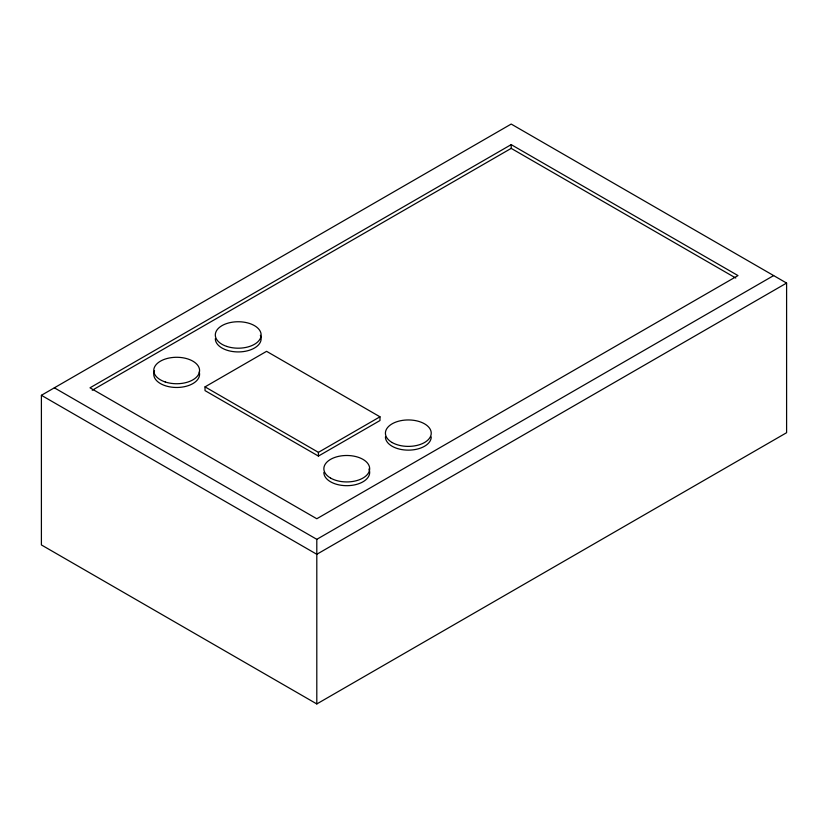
<?xml version="1.0" encoding="UTF-8"?>
<svg xmlns="http://www.w3.org/2000/svg" width="828" height="828" viewBox="0 0 828 828"><rect width="100%" height="100%" fill="white"/><g stroke="black" fill="none" stroke-linecap="round" stroke-linejoin="round"><path stroke-width="1.24" d="M41.4 395.298L511.197 124.055L786.6 283.062L786.6 432.702L316.803 703.945L41.4 544.938L41.4 395.298L316.803 554.294L786.6 283.062M511.197 144.631L90.004 387.814L316.803 518.752L737.996 275.579L511.197 144.631L511.197 148.378L92.239 390.257M205.023 386.873L266.585 351.331L379.98 416.805L379.98 420.541L318.418 456.083L205.023 390.619L205.023 386.873L318.418 452.347L379.98 416.805M54.358 387.814L316.803 539.328L773.642 275.579M511.197 148.378L735.761 278.022M318.418 452.347L318.418 456.083M316.803 539.328L316.803 703.945M431.243 436.915A22.915 13.227 0 0 1 408.328 450.142A22.915 13.227 0 0 1 385.424 436.915M368.895 469.031A22.915 13.227 0 0 1 349.758 485.57A22.915 13.227 0 0 1 323.862 472.457M199.227 371.948A22.915 13.227 0 0 1 175.671 387.463A22.915 13.227 0 0 1 154.536 370.83M260.365 335.288A22.915 13.227 0 0 1 241.217 351.817A22.915 13.227 0 0 1 215.321 338.704M165.217 381.967A22.915 13.227 0 0 0 199.579 370.509A22.915 13.227 0 0 0 165.217 359.052A22.915 13.227 0 0 0 165.217 381.967M226.779 346.425A22.915 13.227 0 0 0 261.141 334.967A22.915 13.227 0 0 0 226.779 323.51A22.915 13.227 0 0 0 226.779 346.425M330.569 478.066A22.915 13.227 0 0 0 368.895 472.136A22.915 13.227 0 0 0 340.836 455.938A22.915 13.227 0 0 0 330.569 478.066M392.13 442.525A22.915 13.227 0 0 0 430.456 436.594A22.915 13.227 0 0 0 402.398 420.396A22.915 13.227 0 0 0 392.13 442.525"/></g></svg>
